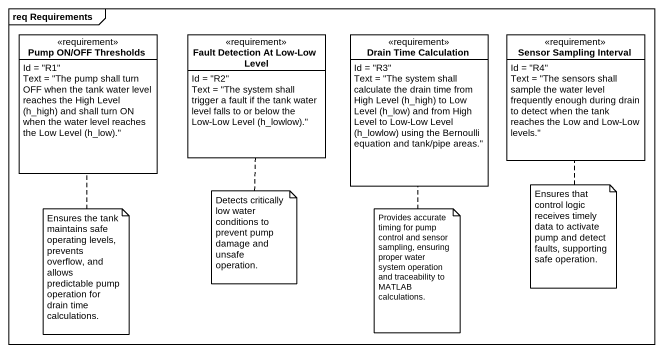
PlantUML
@startuml
mainframe req Requirements
hide circle
hide empty members
class "Pump ON/OFF Thresholds" as Pump_ON_OFF_Thresholds <<requirement>> {
  Id = "R1"
  {field} Text = "The pump shall turn OFF when the tank water level reaches the High Level (h_high) and shall turn ON when the water level reaches the Low Level (h_low)."
}
class "Fault Detection At Low-Low Level" as Fault_Detection_At_Low_Low <<requirement>> {
  Id = "R2"
  {field} Text = "The system shall trigger a fault if the tank water level falls to or below the Low-Low Level (h_lowlow)."
}
class "Drain Time Calculation" as Drain_Time_Calculation <<requirement>> {
  Id = "R3"
  {field} Text = "The system shall calculate the drain time from High Level (h_high) to Low Level (h_low) and from High Level to Low-Low Level (h_lowlow) using the Bernoulli equation and tank/pipe areas."
}
class "Sensor Sampling Interval" as Sensor_Sampling_Interval <<requirement>> {
  Id = "R4"
  Text = "The sensors shall sample the water level frequently enough during drain to detect when the tank reaches the Low and Low-Low levels."
}
note bottom of Fault_Detection_At_Low_Low : Detects critically low water conditions to prevent pump damage and unsafe operation.
note bottom of Sensor_Sampling_Interval : Ensures that control logic receives timely data to activate pump and detect faults, supporting safe operation.
note bottom of Pump_ON_OFF_Thresholds : Ensures the tank maintains safe operating levels, prevents overflow, and allows predictable pump operation for drain time calculations.
note bottom of Drain_Time_Calculation : Provides accurate timing for pump control and sensor sampling, ensuring proper water system operation and traceability to MATLAB calculations.
@enduml
